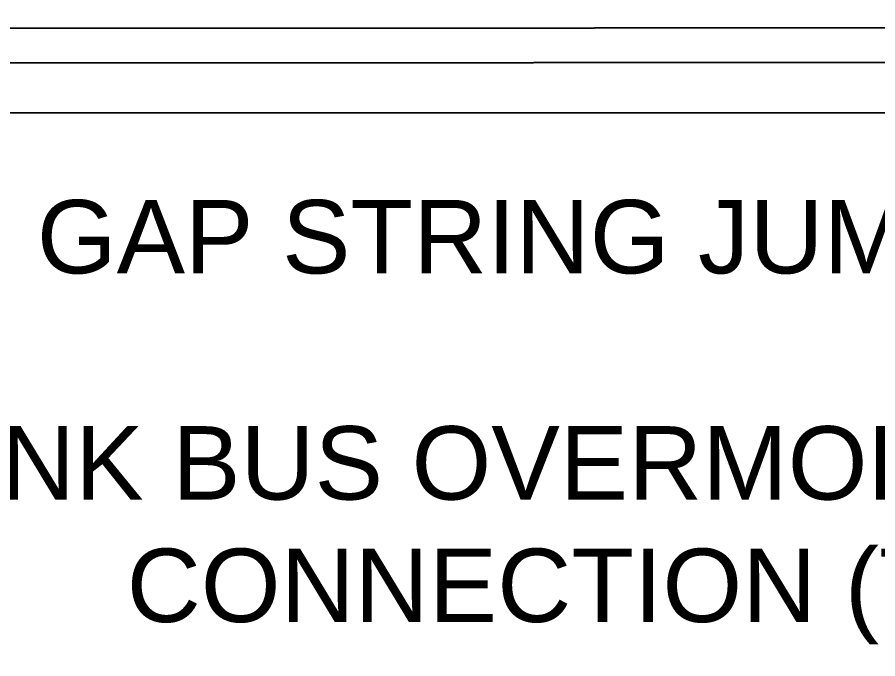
# Model space of a CAD drawing. Header units: feet. Extents: x -9903 to 12307, y -41 to 4121.
# Drawn here: x 1547.2 to 1781.6, y 3472.6 to 3647.3 of the extents above; entities that cross this region are included whole.
import ezdxf
from ezdxf import colors
from ezdxf.entities.mleader import LeaderData, LeaderLine
from ezdxf.lldxf.tags import DXFTag
from ezdxf.math import Vec2, Vec3

# ---------------------------------------------------------------- set-up
doc = ezdxf.new("R2010")
doc.units = ezdxf.units.FT
doc.header["$MEASUREMENT"] = 0
for name, color, linetype in [('G-ANNO-TEXT', 1, 'Continuous'), ('PV-DC-CABL-UG+', 5, 'DC+'), ('PV-DC-CABL-UG-', 10, 'DC-')]:
    doc.layers.add(name, color=color, linetype=linetype)
doc.styles.add('NEI-A', font='arial.ttf')
tags = doc.linetypes.add('DC+', pattern='A,0.176989,-0.049113,["DC+",NEI-A,S=0.1,R=0,X=0,Y=-0.05],-0.049113,-0.250887,0.176989', length=0.703091).pattern_tags.tags
tags[6] = DXFTag(74, 10)
tags = doc.linetypes.add('DC-', pattern='A,0.176989,-0.049113,["DC-",NEI-A,S=0.1,R=0,X=0,Y=-0.05],-0.049113,-0.250887,0.176989', length=0.703091).pattern_tags.tags
tags[6] = DXFTag(74, 10)

msp = doc.modelspace()

# ---------------------------------------------------------------- linework, layer by layer
at = {"layer": 'PV-DC-CABL-UG+', "ltscale": 0.6}
msp.add_lwpolyline([(1336.15, 3634.92), (2039.54, 3635.08), (2039.54, 3632.69)], dxfattribs=at)
at = {"layer": 'PV-DC-CABL-UG-', "ltscale": 0.6}
for points in [[(1357.09, 3644.39), (2051.79, 3644.5), (2051.79, 3624.22)], [(145.88, 3621.38), (2048.84, 3621.28)]]:
    msp.add_lwpolyline(points, dxfattribs=at)

# ---------------------------------------------------------------- next in the draw order: leaders
at = {"layer": 'G-ANNO-TEXT'}
ml = msp.add_multileader_mtext('Standard', dxfattribs=at)
ml.set_content('TRUNK BUS OVERMOLDED CONNECTION (TYP.)', color=256, style='NEI-A')
ml.set_leader_properties()
ml.build(insert=Vec2(0, 0))
ml.multileader.update_dxf_attribs({"dogleg_length": 0.36, "arrow_head_size": 22.51})
ctx = ml.context
ctx.base_point, ctx.char_height, ctx.arrow_head_size, ctx.landing_gap_size, ctx.plane_origin = Vec3(1464.49, 3523.04, -22.9), 20, 22.51, 23.05, Vec3(9550.68, -2048.83, -22.9)
ctx.text_align_type = 2
notes = []
notes.append((ctx, [(1, (1, 1, 0), (1922.47, 3523.04, -22.9), (-1, 0), 46.1, [(1, [(2036.81, 3628.17, -22.9)], 0, [])])]))
ctx.mtext.insert, ctx.mtext.width, ctx.mtext.alignment, ctx.mtext.flow_direction = Vec3(1853.32, 3535.98, -22.9), 381.8752, 3, 5
ctx.mtext.has_bg_fill, ctx.mtext.bg_color, ctx.mtext.bg_scale_factor, ctx.mtext.bg_transparency, ctx.mtext.use_window_bg_color = 1, -1073741824, 1.5, 0, 1
for ctx, leaders in notes:
    for number, flags, end, landing, length, lines in leaders:
        leader = LeaderData()
        leader.index, (leader.has_last_leader_line, leader.has_dogleg_vector, leader.attachment_direction) = number, flags
        leader.last_leader_point, leader.dogleg_vector, leader.dogleg_length = Vec3(end), Vec3(landing), length
        for number, points, colour, breaks in lines:
            line = LeaderLine()
            line.index, line.vertices, line.color, line.breaks = number, Vec3.list(points), colors.encode_raw_color(colour), breaks
            leader.lines.append(line)
        ctx.leaders.append(leader)

# ---------------------------------------------------------------- next in the draw order: leaders
ml = msp.add_multileader_mtext('Standard', dxfattribs=at)
ml.set_content('MOTOR GAP STRING JUMPER', color=256, style='NEI-A')
ml.set_leader_properties()
ml.build(insert=Vec2(0, 0))
ml.multileader.update_dxf_attribs({"dogleg_length": 0.36, "arrow_head_size": 22.51})
ctx = ml.context
ctx.base_point, ctx.char_height, ctx.arrow_head_size, ctx.landing_gap_size, ctx.plane_origin = Vec3(1420.19, 3587.4, -22.9), 20, 22.51, 23.05, Vec3(9628.08, -1861.51, -22.9)
ctx.text_align_type = 2
notes = []
notes.append((ctx, [(1, (1, 1, 0), (1916.66, 3587.4, -22.9), (-1, 0), 46.1, [(0, [(2011.5, 3730.29, -22.9)], 0, [])])]))
ctx.mtext.insert, ctx.mtext.width, ctx.mtext.alignment, ctx.mtext.flow_direction = Vec3(1847.51, 3597.57, -22.9), 406.5438, 3, 5
ctx.mtext.has_bg_fill, ctx.mtext.bg_color, ctx.mtext.bg_scale_factor, ctx.mtext.bg_transparency, ctx.mtext.use_window_bg_color = 1, -1073741824, 1.5, 0, 1
for ctx, leaders in notes:
    for number, flags, end, landing, length, lines in leaders:
        leader = LeaderData()
        leader.index, (leader.has_last_leader_line, leader.has_dogleg_vector, leader.attachment_direction) = number, flags
        leader.last_leader_point, leader.dogleg_vector, leader.dogleg_length = Vec3(end), Vec3(landing), length
        for number, points, colour, breaks in lines:
            line = LeaderLine()
            line.index, line.vertices, line.color, line.breaks = number, Vec3.list(points), colors.encode_raw_color(colour), breaks
            leader.lines.append(line)
        ctx.leaders.append(leader)

doc.saveas('drawing.dxf')
